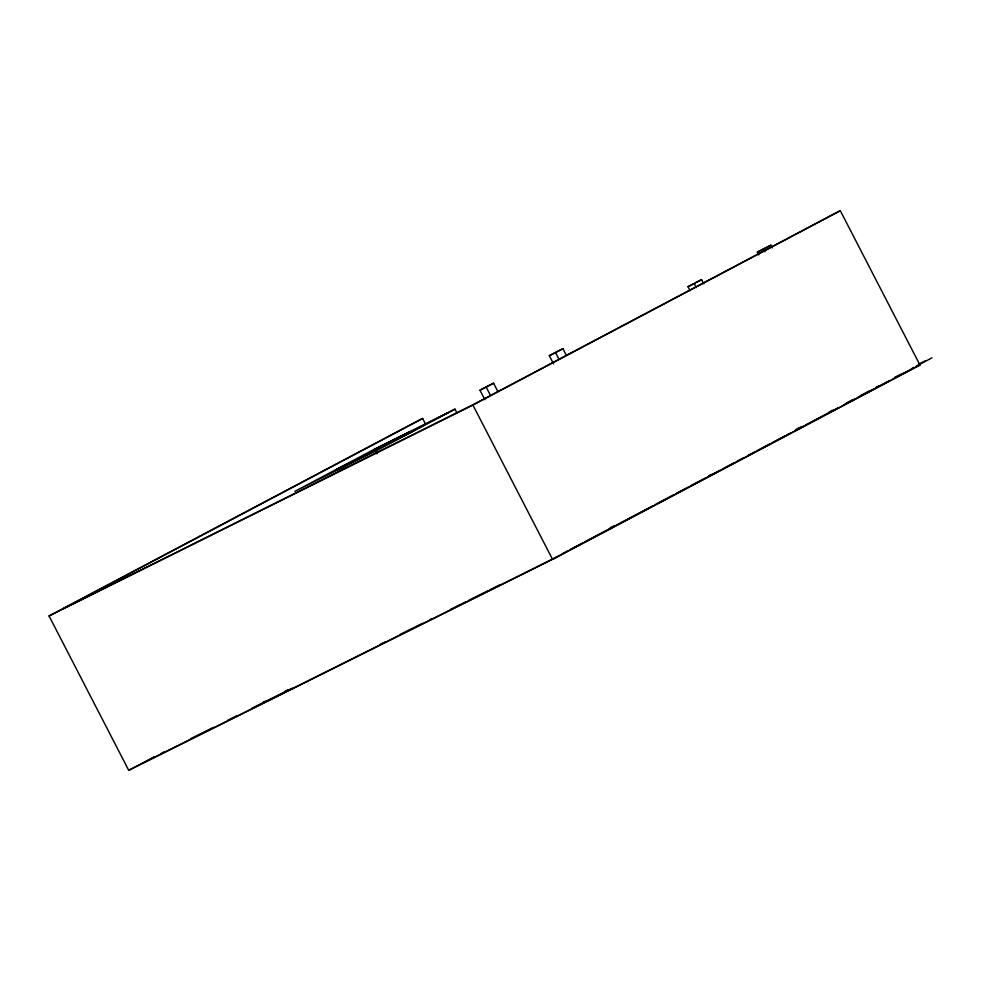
<?xml version="1.0" encoding="UTF-8"?>
<svg xmlns="http://www.w3.org/2000/svg" width="981" height="981" viewBox="0 0 981 981"><rect width="100%" height="100%" fill="white"/><g stroke="black" fill="none" stroke-linecap="round" stroke-linejoin="round"><path stroke-width="1.47" d="M709.03 475.601L711.311 474.387M795.542 429.776L798.951 427.961M556.546 557.306L128.719 770.33L49.05 615.958L416.447 421.597L422.652 418.495L425.447 423.915M422.652 418.495L62.649 608.968L474.068 404.221L840.288 210.67L919.957 365.042L552.561 559.403L472.891 405.043L49.05 615.958M484.872 399.684L479.979 390.205L493.578 383.203L497.772 391.333M479.979 390.205L493.578 383.203M553.517 363.816L549.323 355.698L562.922 348.696L566.417 355.465M549.323 355.698L562.922 348.696M337.366 470.058L371.517 451.996M375.208 450.046L409.359 431.971L373.638 449.752M340.468 468.513L374.619 450.451M378.31 448.501L448.182 412.658M457.085 413.234L454.976 409.151L375.6 451.15L376.998 453.872M690.097 290.744L688 286.685L701.599 279.683L703.696 283.742M758.742 254.888L757.344 252.178L764.726 248.267L770.943 245.176L772.341 247.886M757.344 252.178L770.943 245.176M472.891 405.043L840.288 210.67M128.719 770.33L154.495 756.891M147.873 760.434L154.642 756.854M161.411 753.273L164.121 751.851M894.451 377.71L900.95 374.276M828.933 412.143L832.477 410.266M562.358 553.689L567.729 550.844M570.402 549.421L582.481 543.045M585.167 541.622L606.626 530.267M608.527 529.262L652.794 505.84M655.958 504.173L673.395 494.939M676.068 493.529L688.147 487.14M690.832 485.718L698.877 481.463M699.674 481.033L705.032 478.201M707.718 476.778L719.796 470.39M722.47 468.979L734.548 462.591M737.222 461.168L743.929 457.624M748.368 455.27L755.076 451.726M757.761 450.304L769.827 443.915M772.513 442.505L784.579 436.116M787.265 434.693L789.95 433.271M796.523 429.801L803.231 426.245M805.916 424.834L838.105 407.802M844.298 404.528L855.027 398.85M857.713 397.428L873.801 388.917M876.487 387.495L888.553 381.106M911.337 368.782L913.912 367.409M916.487 366.048L931.95 357.857M553.738 558.594L913.752 368.133M860.435 395.674L869.35 390.978M797.504 428.758L800.79 427.029M875.984 387.47L878.645 386.06M846.149 403.203L852.808 399.696M918.486 364.307L925.083 360.934M284.711 691.556L288.022 689.888M695.394 282.773L701.599 279.683M688 286.685L694.217 283.595L696.314 287.654M454.976 409.151L374.227 449.335L294.852 491.334L376.189 450.745M335.796 469.764L414.031 430.72M894.549 377.685L919.957 365.042M190.78 738.656L213.38 727.399M227.715 720.275L237.022 715.64M251.639 708.368L264.931 701.746M266.942 700.753L292.191 688.184M380.138 644.419L385.459 641.77M399.745 634.658L422.333 623.413M429.531 619.833L432.192 618.52M450.794 609.25L465.423 601.978M468.759 600.323L487.361 591.053M490.022 589.728L499.329 585.105M142.319 763.328L557.711 556.485M262.871 702.433L266.121 700.814M763.561 249.088L764.959 251.798M555.528 352.608L559.023 359.377M486.196 387.115L490.39 395.233M613.554 526.012A62.735 0.773 -27.3 0 1 610.157 527.839"/></g></svg>
